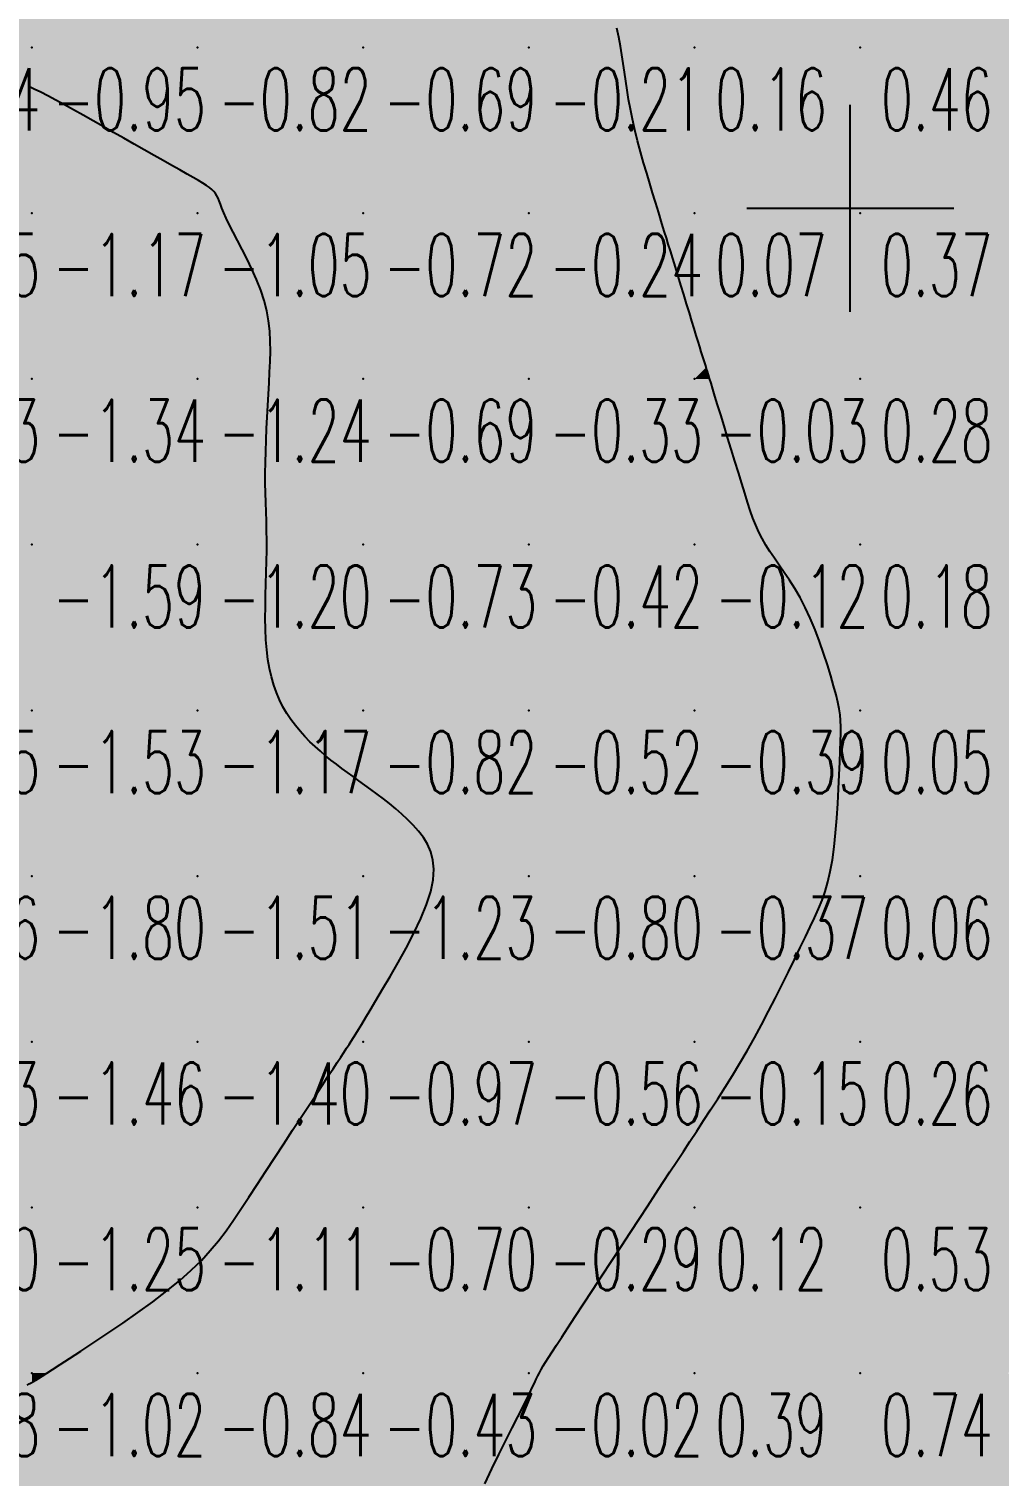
# Model space of a CAD drawing. Header units: millimetres. Extents: x 88261 to 90953, y 390274 to 392322.
# Drawn here: x 90450.1 to 90508.6, y 391171 to 391258.4 of the extents above; entities that cross this region are included whole.
import ezdxf
from ezdxf.enums import TextEntityAlignment as Align

# ---------------------------------------------------------------- set-up
doc = ezdxf.new("R2010")
doc.units = ezdxf.units.MM
doc.header["$LTSCALE"] = 25
for name, color, linetype in [('Carroyage(1)_Croix', 7, 'Continuous'), ('CN_03_00', 7, 'Continuous'), ('CN_04_00', 242, 'Continuous'), ('COTEAlt', 7, 'Continuous'), ('TN_COLORIAGE', 7, 'Continuous')]:
    doc.layers.add(name, color=color, linetype=linetype)
doc.styles.add('Simplex 1.0', font='Simplex.shx', dxfattribs={"width": 0.99, "height": 2.5})
doc.styles.get("Standard").update_dxf_attribs({"font": 'times.ttf'})

# ---------------------------------------------------------------- blocks, each defined once
blk = doc.blocks.new('COTE')
at = {"color": 0}
blk.add_point((0, 0), dxfattribs=at)
at = {"layer": 'COTEAlt'}
blk.add_attdef('ALT', text='', height=3.75, dxfattribs=at).set_placement((1.25, -1.25), align=Align.TOP_LEFT)

msp = doc.modelspace()

# ---------------------------------------------------------------- linework, layer by layer
at = {"layer": 'Carroyage(1)_Croix'}
for p, q in [((90499.65, 391241.29), (90499.65, 391253.79)), ((90493.4, 391247.54), (90505.9, 391247.54))]:
    msp.add_line(p, q, dxfattribs=at)
at = {"layer": 'CN_03_00', "elevation": -1, "flags": 128}
msp.add_lwpolyline([(90449.954, 391176.52), (90450.083, 391176.586), (90450.211, 391176.655), (90450.339, 391176.728), (90450.48, 391176.812), (90450.65, 391176.917), (90450.866, 391177.054), (90451.144, 391177.233), (90451.501, 391177.464), (90451.953, 391177.758), (90452.517, 391178.124), (90453.201, 391178.569), (90453.985, 391179.083), (90454.84, 391179.652), (90455.737, 391180.263), (90456.649, 391180.901), (90457.545, 391181.552), (90458.399, 391182.203), (90459.181, 391182.84), (90459.871, 391183.452), (90460.478, 391184.048), (90461.018, 391184.636), (90461.511, 391185.229), (90461.972, 391185.835), (90462.419, 391186.468), (90462.868, 391187.136), (90463.338, 391187.851), (90463.84, 391188.618), (90464.368, 391189.425), (90464.909, 391190.253), (90465.453, 391191.084), (90465.988, 391191.901), (90466.502, 391192.685), (90466.984, 391193.419), (90467.421, 391194.084), (90467.805, 391194.667), (90468.139, 391195.173), (90468.428, 391195.61), (90468.678, 391195.987), (90468.894, 391196.312), (90469.081, 391196.596), (90469.245, 391196.846), (90469.391, 391197.071), (90469.527, 391197.283), (90469.66, 391197.495), (90469.803, 391197.724), (90469.964, 391197.988), (90470.155, 391198.304), (90470.387, 391198.687), (90470.669, 391199.154), (90471.012, 391199.723), (90471.421, 391200.403), (90471.879, 391201.175), (90472.36, 391202.014), (90472.844, 391202.893), (90473.305, 391203.789), (90473.72, 391204.674), (90474.067, 391205.523), (90474.321, 391206.311), (90474.466, 391207.017), (90474.506, 391207.646), (90474.456, 391208.207), (90474.327, 391208.708), (90474.131, 391209.159), (90473.881, 391209.57), (90473.59, 391209.949), (90473.269, 391210.307), (90472.929, 391210.65), (90472.575, 391210.981), (90472.211, 391211.3), (90471.84, 391211.608), (90471.464, 391211.905), (90471.088, 391212.191), (90470.715, 391212.467), (90470.348, 391212.734), (90469.989, 391212.991), (90469.639, 391213.243), (90469.296, 391213.49), (90468.96, 391213.736), (90468.629, 391213.984), (90468.303, 391214.237), (90467.981, 391214.496), (90467.662, 391214.766), (90467.346, 391215.048), (90467.034, 391215.343), (90466.729, 391215.653), (90466.434, 391215.979), (90466.152, 391216.32), (90465.884, 391216.679), (90465.634, 391217.056), (90465.404, 391217.452), (90465.197, 391217.869), (90465.011, 391218.307), (90464.849, 391218.768), (90464.709, 391219.256), (90464.592, 391219.77), (90464.497, 391220.314), (90464.424, 391220.889), (90464.374, 391221.497), (90464.346, 391222.138), (90464.336, 391222.805), (90464.34, 391223.49), (90464.354, 391224.184), (90464.373, 391224.879), (90464.393, 391225.567), (90464.411, 391226.237), (90464.422, 391226.883), (90464.422, 391227.499), (90464.414, 391228.089), (90464.4, 391228.662), (90464.383, 391229.226), (90464.365, 391229.789), (90464.35, 391230.36), (90464.339, 391230.947), (90464.337, 391231.557), (90464.344, 391232.197), (90464.36, 391232.862), (90464.383, 391233.546), (90464.413, 391234.241), (90464.447, 391234.941), (90464.484, 391235.638), (90464.523, 391236.328), (90464.562, 391237.001), (90464.599, 391237.654), (90464.627, 391238.289), (90464.642, 391238.911), (90464.635, 391239.523), (90464.601, 391240.131), (90464.532, 391240.738), (90464.423, 391241.349), (90464.266, 391241.968), (90464.058, 391242.598), (90463.809, 391243.231), (90463.531, 391243.857), (90463.238, 391244.467), (90462.941, 391245.051), (90462.654, 391245.6), (90462.39, 391246.103), (90462.162, 391246.552), (90461.977, 391246.939), (90461.833, 391247.269), (90461.72, 391247.548), (90461.63, 391247.783), (90461.555, 391247.982), (90461.487, 391248.151), (90461.417, 391248.298), (90461.337, 391248.429), (90461.24, 391248.551), (90461.119, 391248.67), (90460.969, 391248.79), (90460.786, 391248.918), (90460.564, 391249.058), (90460.298, 391249.216), (90459.982, 391249.398), (90459.612, 391249.607), (90459.184, 391249.849), (90458.704, 391250.12), (90458.181, 391250.417), (90457.621, 391250.733), (90457.033, 391251.066), (90456.425, 391251.409), (90455.804, 391251.76), (90455.179, 391252.114), (90454.556, 391252.466), (90453.943, 391252.812), (90453.344, 391253.148), (90452.766, 391253.47), (90452.215, 391253.775), (90451.696, 391254.058), (90451.214, 391254.315), (90450.777, 391254.542), (90450.385, 391254.737), (90450.023, 391254.901)], dxfattribs=at)
at = {"layer": 'CN_04_00', "flags": 128}
msp.add_lwpolyline([(90477.582, 391170.559), (90478.005, 391171.458), (90478.435, 391172.335), (90478.853, 391173.168), (90479.243, 391173.933), (90479.588, 391174.61), (90479.876, 391175.182), (90480.111, 391175.657), (90480.301, 391176.049), (90480.455, 391176.373), (90480.582, 391176.643), (90480.691, 391176.872), (90480.791, 391177.076), (90480.889, 391177.268), (90480.995, 391177.463), (90481.117, 391177.673), (90481.262, 391177.912), (90481.438, 391178.192), (90481.652, 391178.526), (90481.913, 391178.928), (90482.228, 391179.409), (90482.604, 391179.983), (90483.046, 391180.658), (90483.544, 391181.417), (90484.083, 391182.24), (90484.651, 391183.106), (90485.233, 391183.993), (90485.815, 391184.881), (90486.384, 391185.749), (90486.926, 391186.576), (90487.431, 391187.346), (90487.901, 391188.064), (90488.344, 391188.74), (90488.767, 391189.384), (90489.174, 391190.007), (90489.575, 391190.617), (90489.974, 391191.226), (90490.379, 391191.843), (90490.794, 391192.478), (90491.219, 391193.131), (90491.653, 391193.804), (90492.091, 391194.496), (90492.534, 391195.209), (90492.977, 391195.943), (90493.42, 391196.698), (90493.86, 391197.474), (90494.294, 391198.27), (90494.721, 391199.078), (90495.136, 391199.886), (90495.537, 391200.685), (90495.922, 391201.464), (90496.287, 391202.212), (90496.629, 391202.918), (90496.946, 391203.572), (90497.235, 391204.169), (90497.497, 391204.723), (90497.734, 391205.253), (90497.945, 391205.778), (90498.133, 391206.317), (90498.299, 391206.89), (90498.444, 391207.516), (90498.568, 391208.213), (90498.675, 391208.995), (90498.764, 391209.841), (90498.839, 391210.726), (90498.9, 391211.623), (90498.949, 391212.506), (90498.989, 391213.347), (90499.022, 391214.122), (90499.048, 391214.802), (90499.069, 391215.372), (90499.082, 391215.847), (90499.083, 391216.254), (90499.069, 391216.619), (90499.037, 391216.969), (90498.981, 391217.328), (90498.9, 391217.724), (90498.789, 391218.182), (90498.646, 391218.721), (90498.471, 391219.33), (90498.269, 391219.991), (90498.042, 391220.686), (90497.792, 391221.398), (90497.522, 391222.107), (90497.236, 391222.795), (90496.935, 391223.446), (90496.623, 391224.043), (90496.304, 391224.592), (90495.985, 391225.097), (90495.669, 391225.566), (90495.362, 391226.005), (90495.069, 391226.422), (90494.796, 391226.823), (90494.547, 391227.216), (90494.326, 391227.606), (90494.128, 391228.001), (90493.947, 391228.411), (90493.778, 391228.842), (90493.615, 391229.302), (90493.451, 391229.799), (90493.28, 391230.342), (90493.097, 391230.938), (90492.897, 391231.59), (90492.684, 391232.283), (90492.464, 391232.998), (90492.245, 391233.714), (90492.03, 391234.412), (90491.828, 391235.072), (90491.643, 391235.673), (90491.483, 391236.197), (90491.35, 391236.629), (90491.243, 391236.979), (90491.156, 391237.261), (90491.085, 391237.492), (90491.026, 391237.686), (90490.973, 391237.859), (90490.921, 391238.026), (90490.867, 391238.202), (90490.806, 391238.401), (90490.737, 391238.628), (90490.658, 391238.885), (90490.569, 391239.176), (90490.468, 391239.503), (90490.356, 391239.87), (90490.23, 391240.279), (90490.091, 391240.733), (90489.937, 391241.234), (90489.773, 391241.769), (90489.602, 391242.326), (90489.428, 391242.891), (90489.256, 391243.451), (90489.09, 391243.994), (90488.933, 391244.504), (90488.79, 391244.97), (90488.664, 391245.382), (90488.55, 391245.752), (90488.445, 391246.096), (90488.343, 391246.428), (90488.239, 391246.766), (90488.129, 391247.124), (90488.008, 391247.518), (90487.871, 391247.965), (90487.715, 391248.475), (90487.543, 391249.041), (90487.362, 391249.65), (90487.176, 391250.29), (90486.992, 391250.948), (90486.814, 391251.612), (90486.649, 391252.269), (90486.501, 391252.908), (90486.375, 391253.518), (90486.268, 391254.102), (90486.176, 391254.664), (90486.093, 391255.21), (90486.016, 391255.744), (90485.939, 391256.271), (90485.859, 391256.796), (90485.771, 391257.324), (90485.672, 391257.86), (90485.565, 391258.404)], dxfattribs=at)
at = {"layer": 'TN_COLORIAGE', "color": 91}
for points in [[(90440.249, 391257.239, -0.721), (90450.249, 391257.239, -0.721), (90450.249, 391267.239, -0.721)], [(90440.249, 391267.239, -0.721), (90440.249, 391257.239, -0.721), (90450.249, 391267.239, -0.721)], [(90450.249, 391257.239, -0.594), (90460.249, 391257.239, -0.594), (90460.249, 391267.239, -0.594)], [(90450.249, 391267.239, -0.594), (90450.249, 391257.239, -0.594), (90460.249, 391267.239, -0.594)], [(90460.249, 391257.239, -0.466), (90470.249, 391257.239, -0.466), (90470.249, 391267.239, -0.466)], [(90460.249, 391267.239, -0.466), (90460.249, 391257.239, -0.466), (90470.249, 391267.239, -0.466)], [(90470.249, 391257.239, -0.238), (90480.249, 391257.239, -0.238), (90480.249, 391267.239, -0.238)], [(90470.249, 391267.239, -0.238), (90470.249, 391257.239, -0.238), (90480.249, 391267.239, -0.238)], [(90480.249, 391267.239), (90485.111, 391267.239), (90480.249, 391257.239), (90484.755, 391261.746)], [(90484.755, 391261.746, -0.206), (90485.905, 391257.239, -0.206), (90480.249, 391257.239, -0.206)], [(90448.523, 391255.513, -0.94), (90440.249, 391255.313, -0.94), (90450.249, 391257.239, -0.94), (90440.249, 391257.239, -0.94)], [(90450.249, 391254.902, -0.947), (90448.523, 391255.513, -0.947), (90450.249, 391257.239, -0.947)], [(90450.249, 391254.902, -0.82), (90455.143, 391252.134, -0.82), (90450.249, 391257.239, -0.82), (90460.249, 391257.239, -0.82)], [(90460.249, 391249.247, -0.82), (90455.143, 391252.134, -0.82), (90460.249, 391257.239, -0.82)], [(90460.249, 391249.247, -0.692), (90461.531, 391248.522, -0.692), (90460.249, 391257.239, -0.692), (90470.249, 391257.239, -0.692)], [(90461.649, 391247.239, -0.692), (90461.531, 391248.522, -0.692), (90470.249, 391247.239, -0.692), (90470.249, 391257.239, -0.692)], [(90470.249, 391247.239, -0.206), (90480.249, 391247.239, -0.206), (90480.249, 391257.239, -0.206)], [(90470.249, 391257.239, -0.206), (90470.249, 391247.239, -0.206), (90480.249, 391257.239, -0.206)], [(90480.249, 391247.239), (90486.252, 391253.242), (90480.249, 391257.239), (90485.905, 391257.239)], [(90486.252, 391253.242, -0.238), (90488.094, 391247.239, -0.238), (90480.249, 391247.239, -0.238)], [(90461.649, 391247.239, -0.722), (90464.842, 391241.833, -0.722), (90470.249, 391247.239, -0.722)], [(90464.842, 391241.833, -0.69), (90464.576, 391237.239, -0.69), (90470.249, 391247.239, -0.69), (90470.249, 391237.239, -0.69)], [(90470.249, 391237.239, -0.238), (90480.249, 391237.239, -0.238), (90480.249, 391247.239, -0.238)], [(90470.249, 391247.239, -0.238), (90470.249, 391237.239, -0.238), (90480.249, 391247.239, -0.238)], [(90480.249, 391237.239), (90488.6, 391245.591), (90480.249, 391247.239), (90488.094, 391247.239)], [(90480.249, 391237.239), (90488.6, 391245.591), (90490.249, 391237.239), (90490.249, 391240.218)], [(90490.948, 391237.939, -0.028), (90490.249, 391240.218, -0.028), (90490.249, 391237.239, -0.028)], [(90464.542, 391227.239, -0.69), (90464.226, 391231.216, -0.69), (90470.249, 391227.239, -0.69), (90470.249, 391237.239, -0.69)], [(90464.226, 391231.216, -0.69), (90464.576, 391237.239, -0.69), (90470.249, 391237.239, -0.69)], [(90470.249, 391227.239, -0.331), (90480.249, 391227.239, -0.331), (90480.249, 391237.239, -0.331)], [(90470.249, 391237.239, -0.331), (90470.249, 391227.239, -0.331), (90480.249, 391237.239, -0.331)], [(90480.249, 391227.239, -0.028), (90490.249, 391227.239, -0.028), (90490.249, 391237.239, -0.028)], [(90480.249, 391237.239, -0.028), (90480.249, 391227.239, -0.028), (90490.249, 391237.239, -0.028)], [(90490.948, 391237.939, -0.028), (90491.163, 391237.239, -0.028), (90490.249, 391237.239, -0.028)], [(90490.249, 391227.239), (90493.296, 391230.287), (90490.249, 391237.239), (90491.163, 391237.239)], [(90493.296, 391230.287, -0.121), (90494.232, 391227.239, -0.121), (90490.249, 391227.239, -0.121)], [(90465.163, 391217.239, -0.728), (90464.135, 391221.126, -0.728), (90470.249, 391217.239, -0.728), (90470.249, 391227.239, -0.728)], [(90464.135, 391221.126, -0.728), (90464.542, 391227.239, -0.728), (90470.249, 391227.239, -0.728)], [(90470.249, 391217.239, -0.424), (90480.249, 391217.239, -0.424), (90480.249, 391227.239, -0.424)], [(90470.249, 391227.239, -0.424), (90470.249, 391217.239, -0.424), (90480.249, 391227.239, -0.424)], [(90480.249, 391217.239, -0.121), (90490.249, 391217.239, -0.121), (90490.249, 391227.239, -0.121)], [(90480.249, 391227.239, -0.121), (90480.249, 391217.239, -0.121), (90490.249, 391227.239, -0.121)], [(90490.249, 391217.239), (90497.058, 391224.049), (90490.249, 391227.239), (90494.232, 391227.239)], [(90497.058, 391224.049, -0.39), (90499.146, 391217.239, -0.39), (90490.249, 391217.239, -0.39)], [(90465.163, 391217.239, -0.821), (90467.64, 391214.631, -0.821), (90470.249, 391217.239, -0.821)], [(90470.249, 391212.832, -0.821), (90467.64, 391214.631, -0.821), (90470.249, 391217.239, -0.821)], [(90470.249, 391212.832, -0.517), (90473.451, 391210.442, -0.517), (90470.249, 391217.239, -0.517), (90480.249, 391217.239, -0.517)], [(90475.557, 391207.239, -0.517), (90473.451, 391210.442, -0.517), (90480.249, 391207.239, -0.517), (90480.249, 391217.239, -0.517)], [(90480.249, 391207.239, -0.39), (90490.249, 391207.239, -0.39), (90490.249, 391217.239, -0.39)], [(90480.249, 391217.239, -0.39), (90480.249, 391207.239, -0.39), (90490.249, 391217.239, -0.39)], [(90490.249, 391217.239), (90499.146, 391217.239), (90490.249, 391207.239), (90499.093, 391216.084)], [(90498.767, 391207.239, -0.37), (90499.093, 391216.084, -0.37), (90490.249, 391207.239, -0.37)], [(90470.249, 391197.239, -0.799), (90480.249, 391197.239, -0.799), (90480.249, 391207.239, -0.799)], [(90470.249, 391198.465, -0.799), (90475.557, 391207.239, -0.799), (90470.249, 391197.239, -0.799), (90480.249, 391207.239, -0.799)], [(90480.249, 391197.239, -0.37), (90490.249, 391197.239, -0.37), (90490.249, 391207.239, -0.37)], [(90480.249, 391207.239, -0.37), (90480.249, 391197.239, -0.37), (90490.249, 391207.239, -0.37)], [(90490.249, 391207.239), (90498.767, 391207.239), (90490.249, 391197.239), (90497.248, 391204.239)], [(90493.916, 391197.239, -0.15), (90497.248, 391204.239, -0.15), (90490.249, 391197.239, -0.15)], [(90470.249, 391198.465, -0.968), (90469.521, 391197.239, -0.968), (90470.249, 391197.239, -0.968)], [(90468.016, 391195.006, -0.7), (90462.941, 391187.239, -0.7), (90470.249, 391197.239, -0.7), (90470.249, 391187.239, -0.7)], [(90468.016, 391195.006, -0.968), (90469.521, 391197.239, -0.968), (90470.249, 391197.239, -0.968)], [(90470.249, 391197.239, -0.559), (90470.249, 391187.239, -0.559), (90480.249, 391197.239, -0.559)], [(90470.249, 391187.239, -0.559), (90480.249, 391187.239, -0.559), (90480.249, 391197.239, -0.559)], [(90480.249, 391187.239), (90487.361, 391187.239), (90490.249, 391197.239), (90490.249, 391191.646)], [(90480.249, 391197.239, -0.15), (90480.249, 391187.239, -0.15), (90490.249, 391197.239, -0.15)], [(90493.916, 391197.239, -0.15), (90490.249, 391191.646, -0.15), (90490.249, 391197.239, -0.15)], [(90460.249, 391183.14, -0.7), (90462.941, 391187.239, -0.7), (90460.249, 391177.239, -0.7), (90470.249, 391187.239, -0.7)], [(90460.249, 391177.239, -0.7), (90470.249, 391177.239, -0.7), (90470.249, 391187.239, -0.7)], [(90470.249, 391187.239, -0.291), (90470.249, 391177.239, -0.291), (90480.249, 391187.239, -0.291)], [(90470.249, 391177.239, -0.291), (90480.249, 391177.239, -0.291), (90480.249, 391187.239, -0.291)], [(90480.249, 391187.239), (90487.361, 391187.239), (90480.249, 391177.239), (90481.865, 391178.855)], [(90451.151, 391177.239, -0.841), (90460.249, 391183.14, -0.841), (90460.249, 391177.239, -0.841)], [(90480.805, 391177.239, -0.023), (90481.865, 391178.855, -0.023), (90480.249, 391177.239, -0.023)], [(90450.249, 391167.239, -0.841), (90460.249, 391167.239, -0.841), (90460.249, 391177.239, -0.841)], [(90451.151, 391177.239, -0.75), (90450.249, 391176.645, -0.75), (90460.249, 391177.239, -0.75), (90450.249, 391167.239, -0.75)], [(90460.249, 391167.239, -0.432), (90470.249, 391167.239, -0.432), (90470.249, 391177.239, -0.432)], [(90460.249, 391177.239, -0.432), (90460.249, 391167.239, -0.432), (90470.249, 391177.239, -0.432)], [(90470.249, 391167.239), (90475.73, 391167.239), (90480.249, 391177.239), (90480.249, 391175.796)], [(90470.249, 391177.239, -0.023), (90470.249, 391167.239, -0.023), (90480.249, 391177.239, -0.023)], [(90480.805, 391177.239, -0.023), (90480.249, 391175.796, -0.023), (90480.249, 391177.239, -0.023)], [(90449.12, 391176.111, -0.75), (90450.249, 391176.645, -0.75), (90440.249, 391167.239, -0.75), (90450.249, 391167.239, -0.75)]]:
    msp.add_solid(points, dxfattribs=at)
at = {"layer": 'TN_COLORIAGE', "color": 81}
for points in [[(90485.905, 391257.239, 0.252), (90484.755, 391261.746, 0.252), (90490.249, 391257.239, 0.252), (90490.249, 391267.239, 0.252)], [(90490.249, 391267.239, 0.555), (90490.249, 391257.239, 0.555), (90500.249, 391267.239, 0.555)], [(90490.249, 391257.239, 0.555), (90500.249, 391257.239, 0.555), (90500.249, 391267.239, 0.555)], [(90500.249, 391267.239, 0.858), (90500.249, 391257.239, 0.858), (90510.249, 391267.239, 0.858)], [(90500.249, 391257.239, 0.858), (90510.249, 391257.239, 0.858), (90510.249, 391267.239, 0.858)], [(90485.905, 391257.239, 0.159), (90486.252, 391253.242, 0.159), (90490.249, 391257.239, 0.159)], [(90488.094, 391247.239, 0.159), (90486.252, 391253.242, 0.159), (90490.249, 391247.239, 0.159), (90490.249, 391257.239, 0.159)], [(90490.249, 391257.239, 0.462), (90490.249, 391247.239, 0.462), (90500.249, 391257.239, 0.462)], [(90490.249, 391247.239, 0.462), (90500.249, 391247.239, 0.462), (90500.249, 391257.239, 0.462)], [(90500.249, 391257.239, 0.765), (90500.249, 391247.239, 0.765), (90510.249, 391257.239, 0.765)], [(90500.249, 391247.239, 0.765), (90510.249, 391247.239, 0.765), (90510.249, 391257.239, 0.765)], [(90488.094, 391247.239, 0.065), (90488.6, 391245.591, 0.065), (90490.249, 391247.239, 0.065)], [(90490.249, 391240.218, 0.065), (90488.6, 391245.591, 0.065), (90490.249, 391247.239, 0.065)], [(90490.249, 391240.218, 0.369), (90490.948, 391237.939, 0.369), (90490.249, 391247.239, 0.369), (90500.249, 391247.239, 0.369)], [(90491.163, 391237.239, 0.369), (90490.948, 391237.939, 0.369), (90500.249, 391237.239, 0.369), (90500.249, 391247.239, 0.369)], [(90500.249, 391247.239, 0.672), (90500.249, 391237.239, 0.672), (90510.249, 391247.239, 0.672)], [(90500.249, 391237.239, 0.672), (90510.249, 391237.239, 0.672), (90510.249, 391247.239, 0.672)], [(90491.163, 391237.239, 0.276), (90493.296, 391230.287, 0.276), (90500.249, 391237.239, 0.276)], [(90494.232, 391227.239, 0.276), (90493.296, 391230.287, 0.276), (90500.249, 391227.239, 0.276), (90500.249, 391237.239, 0.276)], [(90500.249, 391237.239, 0.579), (90500.249, 391227.239, 0.579), (90510.249, 391237.239, 0.579)], [(90500.249, 391227.239, 0.579), (90510.249, 391227.239, 0.579), (90510.249, 391237.239, 0.579)], [(90494.232, 391227.239, 0.183), (90497.058, 391224.049, 0.183), (90500.249, 391227.239, 0.183)], [(90499.146, 391217.239, 0.183), (90497.058, 391224.049, 0.183), (90500.249, 391217.239, 0.183), (90500.249, 391227.239, 0.183)], [(90500.249, 391227.239, 0.486), (90500.249, 391217.239, 0.486), (90510.249, 391227.239, 0.486)], [(90500.249, 391217.239, 0.486), (90510.249, 391217.239, 0.486), (90510.249, 391227.239, 0.486)], [(90499.093, 391216.084, 0.064), (90498.767, 391207.239, 0.064), (90500.249, 391217.239, 0.064), (90500.249, 391207.239, 0.064)], [(90499.093, 391216.084, 0.048), (90499.146, 391217.239, 0.048), (90500.249, 391217.239, 0.048)], [(90500.249, 391217.239, 0.486), (90500.249, 391207.239, 0.486), (90510.249, 391217.239, 0.486)], [(90500.249, 391207.239, 0.486), (90510.249, 391207.239, 0.486), (90510.249, 391217.239, 0.486)], [(90497.248, 391204.239, 0.259), (90493.916, 391197.239, 0.259), (90500.249, 391207.239, 0.259), (90500.249, 391197.239, 0.259)], [(90497.248, 391204.239, 0.064), (90498.767, 391207.239, 0.064), (90500.249, 391207.239, 0.064)], [(90500.249, 391207.239, 0.498), (90500.249, 391197.239, 0.498), (90510.249, 391207.239, 0.498)], [(90500.249, 391197.239, 0.498), (90510.249, 391197.239, 0.498), (90510.249, 391207.239, 0.498)], [(90490.249, 391191.646, 0.259), (90493.916, 391197.239, 0.259), (90490.249, 391187.239, 0.259), (90500.249, 391197.239, 0.259)], [(90490.249, 391187.239, 0.259), (90500.249, 391187.239, 0.259), (90500.249, 391197.239, 0.259)], [(90500.249, 391197.239, 0.668), (90500.249, 391187.239, 0.668), (90510.249, 391197.239, 0.668)], [(90500.249, 391187.239, 0.668), (90510.249, 391187.239, 0.668), (90510.249, 391197.239, 0.668)], [(90490.249, 391191.646, 0.118), (90487.361, 391187.239, 0.118), (90490.249, 391187.239, 0.118)], [(90481.865, 391178.855, 0.386), (90480.805, 391177.239, 0.386), (90490.249, 391187.239, 0.386), (90490.249, 391177.239, 0.386)], [(90481.865, 391178.855, 0.118), (90487.361, 391187.239, 0.118), (90490.249, 391187.239, 0.118)], [(90490.249, 391187.239, 0.527), (90490.249, 391177.239, 0.527), (90500.249, 391187.239, 0.527)], [(90490.249, 391177.239, 0.527), (90500.249, 391177.239, 0.527), (90500.249, 391187.239, 0.527)], [(90500.249, 391187.239, 0.936), (90500.249, 391177.239, 0.936), (90510.249, 391187.239, 0.936)], [(90500.249, 391177.239, 1), (90509.209, 391177.239, 1), (90510.249, 391187.239, 1), (90510.249, 391180.496, 1)], [(90480.249, 391167.239, 0.386), (90490.249, 391167.239, 0.386), (90490.249, 391177.239, 0.386)], [(90480.249, 391175.796, 0.386), (90480.805, 391177.239, 0.386), (90480.249, 391167.239, 0.386), (90490.249, 391177.239, 0.386)], [(90490.249, 391177.239, 0.735), (90490.249, 391167.239, 0.735), (90500.249, 391177.239, 0.735)], [(90490.249, 391167.239, 0.735), (90500.249, 391167.239, 0.735), (90500.249, 391177.239, 0.735)], [(90500.249, 391167.239, 1), (90509.43, 391176.42, 1), (90500.249, 391177.239, 1), (90509.209, 391177.239, 1)], [(90500.249, 391167.239, 1), (90509.43, 391176.42, 1), (90510.249, 391167.239, 1), (90510.249, 391169.408, 1)], [(90480.249, 391175.796, 0.135), (90475.73, 391167.239, 0.135), (90480.249, 391167.239, 0.135)]]:
    msp.add_solid(points, dxfattribs=at)
at = {"layer": 'TN_COLORIAGE', "color": 101}
for points in [[(90440.249, 391247.239, -1), (90448.523, 391255.513, -1), (90450.249, 391247.239, -1), (90450.249, 391254.902, -1)], [(90455.143, 391252.134, -1.173), (90450.249, 391254.902, -1.173), (90450.249, 391247.239, -1.173)], [(90450.249, 391247.239, -1), (90455.143, 391252.134, -1), (90460.249, 391247.239, -1), (90460.249, 391249.247, -1)], [(90461.531, 391248.522, -1.045), (90460.249, 391249.247, -1.045), (90460.249, 391247.239, -1.045)], [(90461.531, 391248.522, -1.045), (90461.649, 391247.239, -1.045), (90460.249, 391247.239, -1.045)], [(90440.249, 391237.239, -1.173), (90450.249, 391237.239, -1.173), (90450.249, 391247.239, -1.173)], [(90440.249, 391247.239, -1.173), (90440.249, 391237.239, -1.173), (90450.249, 391247.239, -1.173)], [(90450.249, 391237.239, -1.045), (90460.249, 391237.239, -1.045), (90460.249, 391247.239, -1.045)], [(90450.249, 391247.239, -1.045), (90450.249, 391237.239, -1.045), (90460.249, 391247.239, -1.045)], [(90460.249, 391237.239, -1), (90464.842, 391241.833, -1), (90460.249, 391247.239, -1), (90461.649, 391247.239, -1)], [(90464.576, 391237.239, -1.237), (90464.842, 391241.833, -1.237), (90460.249, 391237.239, -1.237)], [(90440.249, 391227.239, -1.342), (90450.249, 391227.239, -1.342), (90450.249, 391237.239, -1.342)], [(90440.249, 391237.239, -1.342), (90440.249, 391227.239, -1.342), (90450.249, 391237.239, -1.342)], [(90450.249, 391227.239, -1.237), (90460.249, 391227.239, -1.237), (90460.249, 391237.239, -1.237)], [(90450.249, 391237.239, -1.237), (90450.249, 391227.239, -1.237), (90460.249, 391237.239, -1.237)], [(90460.249, 391237.239, -1), (90464.576, 391237.239, -1), (90460.249, 391227.239, -1), (90464.226, 391231.216, -1)], [(90464.226, 391231.216, -1.205), (90464.542, 391227.239, -1.205), (90460.249, 391227.239, -1.205)], [(90440.249, 391217.239, -1.593), (90450.249, 391217.239, -1.593), (90450.249, 391227.239, -1.593)], [(90440.249, 391227.239, -1.593), (90440.249, 391217.239, -1.593), (90450.249, 391227.239, -1.593)], [(90450.249, 391217.239, -1.205), (90460.249, 391217.239, -1.205), (90460.249, 391227.239, -1.205)], [(90450.249, 391227.239, -1.205), (90450.249, 391217.239, -1.205), (90460.249, 391227.239, -1.205)], [(90460.249, 391227.239, -1), (90464.542, 391227.239, -1), (90460.249, 391217.239, -1), (90464.135, 391221.126, -1)], [(90464.135, 391221.126, -1.173), (90465.163, 391217.239, -1.173), (90460.249, 391217.239, -1.173)], [(90440.249, 391207.239, -1.531), (90450.249, 391207.239, -1.531), (90450.249, 391217.239, -1.531)], [(90440.249, 391217.239, -1.531), (90440.249, 391207.239, -1.531), (90450.249, 391217.239, -1.531)], [(90450.249, 391207.239, -1.173), (90460.249, 391207.239, -1.173), (90460.249, 391217.239, -1.173)], [(90450.249, 391217.239, -1.173), (90450.249, 391207.239, -1.173), (90460.249, 391217.239, -1.173)], [(90460.249, 391207.239, -1), (90467.64, 391214.631, -1), (90460.249, 391217.239, -1), (90465.163, 391217.239, -1)], [(90460.249, 391207.239, -1), (90467.64, 391214.631, -1), (90470.249, 391207.239, -1), (90470.249, 391212.832, -1)], [(90473.451, 391210.442, -1.227), (90470.249, 391212.832, -1.227), (90470.249, 391207.239, -1.227)], [(90473.451, 391210.442, -1.227), (90475.557, 391207.239, -1.227), (90470.249, 391207.239, -1.227)], [(90440.249, 391197.239, -1.803), (90450.249, 391197.239, -1.803), (90450.249, 391207.239, -1.803)], [(90440.249, 391207.239, -1.803), (90440.249, 391197.239, -1.803), (90450.249, 391207.239, -1.803)], [(90450.249, 391197.239, -1.508), (90460.249, 391197.239, -1.508), (90460.249, 391207.239, -1.508)], [(90450.249, 391207.239, -1.508), (90450.249, 391197.239, -1.508), (90460.249, 391207.239, -1.508)], [(90460.249, 391197.239, -1), (90469.521, 391197.239, -1), (90470.249, 391207.239, -1), (90470.249, 391198.465, -1)], [(90460.249, 391207.239, -1.227), (90460.249, 391197.239, -1.227), (90470.249, 391207.239, -1.227)], [(90475.557, 391207.239, -1.227), (90470.249, 391198.465, -1.227), (90470.249, 391207.239, -1.227)], [(90440.249, 391187.239, -1.463), (90450.249, 391187.239, -1.463), (90450.249, 391197.239, -1.463)], [(90440.249, 391197.239, -1.463), (90440.249, 391187.239, -1.463), (90450.249, 391197.239, -1.463)], [(90450.249, 391197.239, -1.405), (90450.249, 391187.239, -1.405), (90460.249, 391197.239, -1.405)], [(90450.249, 391187.239, -1.405), (90460.249, 391187.239, -1.405), (90460.249, 391197.239, -1.405)], [(90460.249, 391197.239, -1), (90469.521, 391197.239, -1), (90460.249, 391187.239, -1), (90468.016, 391195.006, -1)], [(90462.941, 391187.239, -1.11), (90468.016, 391195.006, -1.11), (90460.249, 391187.239, -1.11)], [(90450.249, 391187.239, -1), (90443.508, 391180.498, -1), (90440.249, 391187.239, -1), (90440.249, 391182.569, -1)], [(90450.249, 391187.239, -1), (90443.508, 391180.498, -1), (90450.249, 391177.239, -1), (90449.075, 391177.239, -1)], [(90450.249, 391187.239, -1.11), (90450.249, 391177.239, -1.11), (90460.249, 391187.239, -1.11)], [(90460.249, 391187.239, -1), (90460.249, 391183.14, -1), (90450.249, 391177.239, -1), (90451.151, 391177.239, -1)], [(90462.941, 391187.239, -1.11), (90460.249, 391183.14, -1.11), (90460.249, 391187.239, -1.11)], [(90449.12, 391176.111, -1.016), (90449.075, 391177.239, -1.016), (90450.249, 391177.239, -1.016)], [(90450.249, 391176.645, -1.016), (90449.12, 391176.111, -1.016), (90450.249, 391177.239, -1.016)], [(90450.249, 391176.645, -1.016), (90451.151, 391177.239, -1.016), (90450.249, 391177.239, -1.016)]]:
    msp.add_solid(points, dxfattribs=at)

# ---------------------------------------------------------------- block references
at = {"layer": 'COTEAlt'}
ref = msp.add_blockref('COTE', (90440.249, 391257.239), dxfattribs=at)
ref.add_attrib('ALT', '-0.94', dxfattribs={"height": 3.75, "style": 'Simplex 1.0', "width": 0.6}).set_placement((90441.499, 391255.989), align=Align.TOP_LEFT)
ref = msp.add_blockref('COTE', (90450.249, 391257.239), dxfattribs=at)
ref.add_attrib('ALT', '-0.95', dxfattribs={"height": 3.75, "style": 'Simplex 1.0', "width": 0.6}).set_placement((90451.499, 391255.989), align=Align.TOP_LEFT)
ref = msp.add_blockref('COTE', (90460.249, 391257.239), dxfattribs=at)
ref.add_attrib('ALT', '-0.82', dxfattribs={"height": 3.75, "style": 'Simplex 1.0', "width": 0.6}).set_placement((90461.499, 391255.989), align=Align.TOP_LEFT)
ref = msp.add_blockref('COTE', (90470.249, 391257.239), dxfattribs=at)
ref.add_attrib('ALT', '-0.69', dxfattribs={"height": 3.75, "style": 'Simplex 1.0', "width": 0.6}).set_placement((90471.499, 391255.989), align=Align.TOP_LEFT)
ref = msp.add_blockref('COTE', (90480.249, 391257.239), dxfattribs=at)
ref.add_attrib('ALT', '-0.21', dxfattribs={"height": 3.75, "style": 'Simplex 1.0', "width": 0.6}).set_placement((90481.499, 391255.989), align=Align.TOP_LEFT)
ref = msp.add_blockref('COTE', (90490.249, 391257.239), dxfattribs=at)
ref.add_attrib('ALT', '0.16', dxfattribs={"height": 3.75, "style": 'Simplex 1.0', "width": 0.6}).set_placement((90491.499, 391255.989), align=Align.TOP_LEFT)
ref = msp.add_blockref('COTE', (90500.249, 391257.239), dxfattribs=at)
ref.add_attrib('ALT', '0.46', dxfattribs={"height": 3.75, "style": 'Simplex 1.0', "width": 0.6}).set_placement((90501.499, 391255.989), align=Align.TOP_LEFT)
ref = msp.add_blockref('COTE', (90440.249, 391247.239), dxfattribs=at)
ref.add_attrib('ALT', '-1.25', dxfattribs={"height": 3.75, "style": 'Simplex 1.0', "width": 0.6}).set_placement((90441.499, 391245.989), align=Align.TOP_LEFT)
ref = msp.add_blockref('COTE', (90450.249, 391247.239), dxfattribs=at)
ref.add_attrib('ALT', '-1.17', dxfattribs={"height": 3.75, "style": 'Simplex 1.0', "width": 0.6}).set_placement((90451.499, 391245.989), align=Align.TOP_LEFT)
ref = msp.add_blockref('COTE', (90460.249, 391247.239), dxfattribs=at)
ref.add_attrib('ALT', '-1.05', dxfattribs={"height": 3.75, "style": 'Simplex 1.0', "width": 0.6}).set_placement((90461.499, 391245.989), align=Align.TOP_LEFT)
ref = msp.add_blockref('COTE', (90470.249, 391247.239), dxfattribs=at)
ref.add_attrib('ALT', '-0.72', dxfattribs={"height": 3.75, "style": 'Simplex 1.0', "width": 0.6}).set_placement((90471.499, 391245.989), align=Align.TOP_LEFT)
ref = msp.add_blockref('COTE', (90480.249, 391247.239), dxfattribs=at)
ref.add_attrib('ALT', '-0.24', dxfattribs={"height": 3.75, "style": 'Simplex 1.0', "width": 0.6}).set_placement((90481.499, 391245.989), align=Align.TOP_LEFT)
ref = msp.add_blockref('COTE', (90490.249, 391247.239), dxfattribs=at)
ref.add_attrib('ALT', '0.07', dxfattribs={"height": 3.75, "style": 'Simplex 1.0', "width": 0.6}).set_placement((90491.499, 391245.989), align=Align.TOP_LEFT)
ref = msp.add_blockref('COTE', (90500.249, 391247.239), dxfattribs=at)
ref.add_attrib('ALT', '0.37', dxfattribs={"height": 3.75, "style": 'Simplex 1.0', "width": 0.6}).set_placement((90501.499, 391245.989), align=Align.TOP_LEFT)
ref = msp.add_blockref('COTE', (90440.249, 391237.239), dxfattribs=at)
ref.add_attrib('ALT', '-1.73', dxfattribs={"height": 3.75, "style": 'Simplex 1.0', "width": 0.6}).set_placement((90441.499, 391235.989), align=Align.TOP_LEFT)
ref = msp.add_blockref('COTE', (90450.249, 391237.239), dxfattribs=at)
ref.add_attrib('ALT', '-1.34', dxfattribs={"height": 3.75, "style": 'Simplex 1.0', "width": 0.6}).set_placement((90451.499, 391235.989), align=Align.TOP_LEFT)
ref = msp.add_blockref('COTE', (90460.249, 391237.239), dxfattribs=at)
ref.add_attrib('ALT', '-1.24', dxfattribs={"height": 3.75, "style": 'Simplex 1.0', "width": 0.6}).set_placement((90461.499, 391235.989), align=Align.TOP_LEFT)
ref = msp.add_blockref('COTE', (90470.249, 391237.239), dxfattribs=at)
ref.add_attrib('ALT', '-0.69', dxfattribs={"height": 3.75, "style": 'Simplex 1.0', "width": 0.6}).set_placement((90471.499, 391235.989), align=Align.TOP_LEFT)
ref = msp.add_blockref('COTE', (90480.249, 391237.239), dxfattribs=at)
ref.add_attrib('ALT', '-0.33', dxfattribs={"height": 3.75, "style": 'Simplex 1.0', "width": 0.6}).set_placement((90481.499, 391235.989), align=Align.TOP_LEFT)
ref = msp.add_blockref('COTE', (90490.249, 391237.239), dxfattribs=at)
ref.add_attrib('ALT', '-0.03', dxfattribs={"height": 3.75, "style": 'Simplex 1.0', "width": 0.6}).set_placement((90491.499, 391235.989), align=Align.TOP_LEFT)
ref = msp.add_blockref('COTE', (90500.249, 391237.239), dxfattribs=at)
ref.add_attrib('ALT', '0.28', dxfattribs={"height": 3.75, "style": 'Simplex 1.0', "width": 0.6}).set_placement((90501.499, 391235.989), align=Align.TOP_LEFT)
ref = msp.add_blockref('COTE', (90450.249, 391227.239), dxfattribs=at)
ref.add_attrib('ALT', '-1.59', dxfattribs={"height": 3.75, "style": 'Simplex 1.0', "width": 0.6}).set_placement((90451.499, 391225.989), align=Align.TOP_LEFT)
ref = msp.add_blockref('COTE', (90460.249, 391227.239), dxfattribs=at)
ref.add_attrib('ALT', '-1.20', dxfattribs={"height": 3.75, "style": 'Simplex 1.0', "width": 0.6}).set_placement((90461.499, 391225.989), align=Align.TOP_LEFT)
ref = msp.add_blockref('COTE', (90470.249, 391227.239), dxfattribs=at)
ref.add_attrib('ALT', '-0.73', dxfattribs={"height": 3.75, "style": 'Simplex 1.0', "width": 0.6}).set_placement((90471.499, 391225.989), align=Align.TOP_LEFT)
ref = msp.add_blockref('COTE', (90480.249, 391227.239), dxfattribs=at)
ref.add_attrib('ALT', '-0.42', dxfattribs={"height": 3.75, "style": 'Simplex 1.0', "width": 0.6}).set_placement((90481.499, 391225.989), align=Align.TOP_LEFT)
ref = msp.add_blockref('COTE', (90490.249, 391227.239), dxfattribs=at)
ref.add_attrib('ALT', '-0.12', dxfattribs={"height": 3.75, "style": 'Simplex 1.0', "width": 0.6}).set_placement((90491.499, 391225.989), align=Align.TOP_LEFT)
ref = msp.add_blockref('COTE', (90500.249, 391227.239), dxfattribs=at)
ref.add_attrib('ALT', '0.18', dxfattribs={"height": 3.75, "style": 'Simplex 1.0', "width": 0.6}).set_placement((90501.499, 391225.989), align=Align.TOP_LEFT)
ref = msp.add_blockref('COTE', (90440.249, 391217.239), dxfattribs=at)
ref.add_attrib('ALT', '-1.65', dxfattribs={"height": 3.75, "style": 'Simplex 1.0', "width": 0.6}).set_placement((90441.499, 391215.989), align=Align.TOP_LEFT)
ref = msp.add_blockref('COTE', (90450.249, 391217.239), dxfattribs=at)
ref.add_attrib('ALT', '-1.53', dxfattribs={"height": 3.75, "style": 'Simplex 1.0', "width": 0.6}).set_placement((90451.499, 391215.989), align=Align.TOP_LEFT)
ref = msp.add_blockref('COTE', (90460.249, 391217.239), dxfattribs=at)
ref.add_attrib('ALT', '-1.17', dxfattribs={"height": 3.75, "style": 'Simplex 1.0', "width": 0.6}).set_placement((90461.499, 391215.989), align=Align.TOP_LEFT)
ref = msp.add_blockref('COTE', (90470.249, 391217.239), dxfattribs=at)
ref.add_attrib('ALT', '-0.82', dxfattribs={"height": 3.75, "style": 'Simplex 1.0', "width": 0.6}).set_placement((90471.499, 391215.989), align=Align.TOP_LEFT)
ref = msp.add_blockref('COTE', (90480.249, 391217.239), dxfattribs=at)
ref.add_attrib('ALT', '-0.52', dxfattribs={"height": 3.75, "style": 'Simplex 1.0', "width": 0.6}).set_placement((90481.499, 391215.989), align=Align.TOP_LEFT)
ref = msp.add_blockref('COTE', (90490.249, 391217.239), dxfattribs=at)
ref.add_attrib('ALT', '-0.39', dxfattribs={"height": 3.75, "style": 'Simplex 1.0', "width": 0.6}).set_placement((90491.499, 391215.989), align=Align.TOP_LEFT)
ref = msp.add_blockref('COTE', (90500.249, 391217.239), dxfattribs=at)
ref.add_attrib('ALT', '0.05', dxfattribs={"height": 3.75, "style": 'Simplex 1.0', "width": 0.6}).set_placement((90501.499, 391215.989), align=Align.TOP_LEFT)
ref = msp.add_blockref('COTE', (90440.249, 391207.239), dxfattribs=at)
ref.add_attrib('ALT', '-1.66', dxfattribs={"height": 3.75, "style": 'Simplex 1.0', "width": 0.6}).set_placement((90441.499, 391205.989), align=Align.TOP_LEFT)
ref = msp.add_blockref('COTE', (90450.249, 391207.239), dxfattribs=at)
ref.add_attrib('ALT', '-1.80', dxfattribs={"height": 3.75, "style": 'Simplex 1.0', "width": 0.6}).set_placement((90451.499, 391205.989), align=Align.TOP_LEFT)
ref = msp.add_blockref('COTE', (90460.249, 391207.239), dxfattribs=at)
ref.add_attrib('ALT', '-1.51', dxfattribs={"height": 3.75, "style": 'Simplex 1.0', "width": 0.6}).set_placement((90461.499, 391205.989), align=Align.TOP_LEFT)
ref = msp.add_blockref('COTE', (90470.249, 391207.239), dxfattribs=at)
ref.add_attrib('ALT', '-1.23', dxfattribs={"height": 3.75, "style": 'Simplex 1.0', "width": 0.6}).set_placement((90471.499, 391205.989), align=Align.TOP_LEFT)
ref = msp.add_blockref('COTE', (90480.249, 391207.239), dxfattribs=at)
ref.add_attrib('ALT', '-0.80', dxfattribs={"height": 3.75, "style": 'Simplex 1.0', "width": 0.6}).set_placement((90481.499, 391205.989), align=Align.TOP_LEFT)
ref = msp.add_blockref('COTE', (90490.249, 391207.239), dxfattribs=at)
ref.add_attrib('ALT', '-0.37', dxfattribs={"height": 3.75, "style": 'Simplex 1.0', "width": 0.6}).set_placement((90491.499, 391205.989), align=Align.TOP_LEFT)
ref = msp.add_blockref('COTE', (90500.249, 391207.239), dxfattribs=at)
ref.add_attrib('ALT', '0.06', dxfattribs={"height": 3.75, "style": 'Simplex 1.0', "width": 0.6}).set_placement((90501.499, 391205.989), align=Align.TOP_LEFT)
ref = msp.add_blockref('COTE', (90440.249, 391197.239), dxfattribs=at)
ref.add_attrib('ALT', '-1.33', dxfattribs={"height": 3.75, "style": 'Simplex 1.0', "width": 0.6}).set_placement((90441.499, 391195.989), align=Align.TOP_LEFT)
ref = msp.add_blockref('COTE', (90450.249, 391197.239), dxfattribs=at)
ref.add_attrib('ALT', '-1.46', dxfattribs={"height": 3.75, "style": 'Simplex 1.0', "width": 0.6}).set_placement((90451.499, 391195.989), align=Align.TOP_LEFT)
ref = msp.add_blockref('COTE', (90460.249, 391197.239), dxfattribs=at)
ref.add_attrib('ALT', '-1.40', dxfattribs={"height": 3.75, "style": 'Simplex 1.0', "width": 0.6}).set_placement((90461.499, 391195.989), align=Align.TOP_LEFT)
ref = msp.add_blockref('COTE', (90470.249, 391197.239), dxfattribs=at)
ref.add_attrib('ALT', '-0.97', dxfattribs={"height": 3.75, "style": 'Simplex 1.0', "width": 0.6}).set_placement((90471.499, 391195.989), align=Align.TOP_LEFT)
ref = msp.add_blockref('COTE', (90480.249, 391197.239), dxfattribs=at)
ref.add_attrib('ALT', '-0.56', dxfattribs={"height": 3.75, "style": 'Simplex 1.0', "width": 0.6}).set_placement((90481.499, 391195.989), align=Align.TOP_LEFT)
ref = msp.add_blockref('COTE', (90490.249, 391197.239), dxfattribs=at)
ref.add_attrib('ALT', '-0.15', dxfattribs={"height": 3.75, "style": 'Simplex 1.0', "width": 0.6}).set_placement((90491.499, 391195.989), align=Align.TOP_LEFT)
ref = msp.add_blockref('COTE', (90500.249, 391197.239), dxfattribs=at)
ref.add_attrib('ALT', '0.26', dxfattribs={"height": 3.75, "style": 'Simplex 1.0', "width": 0.6}).set_placement((90501.499, 391195.989), align=Align.TOP_LEFT)
ref = msp.add_blockref('COTE', (90440.249, 391187.239), dxfattribs=at)
ref.add_attrib('ALT', '-1.10', dxfattribs={"height": 3.75, "style": 'Simplex 1.0', "width": 0.6}).set_placement((90441.499, 391185.989), align=Align.TOP_LEFT)
ref = msp.add_blockref('COTE', (90450.249, 391187.239), dxfattribs=at)
ref.add_attrib('ALT', '-1.25', dxfattribs={"height": 3.75, "style": 'Simplex 1.0', "width": 0.6}).set_placement((90451.499, 391185.989), align=Align.TOP_LEFT)
ref = msp.add_blockref('COTE', (90460.249, 391187.239), dxfattribs=at)
ref.add_attrib('ALT', '-1.11', dxfattribs={"height": 3.75, "style": 'Simplex 1.0', "width": 0.6}).set_placement((90461.499, 391185.989), align=Align.TOP_LEFT)
ref = msp.add_blockref('COTE', (90470.249, 391187.239), dxfattribs=at)
ref.add_attrib('ALT', '-0.70', dxfattribs={"height": 3.75, "style": 'Simplex 1.0', "width": 0.6}).set_placement((90471.499, 391185.989), align=Align.TOP_LEFT)
ref = msp.add_blockref('COTE', (90480.249, 391187.239), dxfattribs=at)
ref.add_attrib('ALT', '-0.29', dxfattribs={"height": 3.75, "style": 'Simplex 1.0', "width": 0.6}).set_placement((90481.499, 391185.989), align=Align.TOP_LEFT)
ref = msp.add_blockref('COTE', (90490.249, 391187.239), dxfattribs=at)
ref.add_attrib('ALT', '0.12', dxfattribs={"height": 3.75, "style": 'Simplex 1.0', "width": 0.6}).set_placement((90491.499, 391185.989), align=Align.TOP_LEFT)
ref = msp.add_blockref('COTE', (90500.249, 391187.239), dxfattribs=at)
ref.add_attrib('ALT', '0.53', dxfattribs={"height": 3.75, "style": 'Simplex 1.0', "width": 0.6}).set_placement((90501.499, 391185.989), align=Align.TOP_LEFT)
ref = msp.add_blockref('COTE', (90440.249, 391177.239), dxfattribs=at)
ref.add_attrib('ALT', '-0.88', dxfattribs={"height": 3.75, "style": 'Simplex 1.0', "width": 0.6}).set_placement((90441.499, 391175.989), align=Align.TOP_LEFT)
ref = msp.add_blockref('COTE', (90450.249, 391177.239), dxfattribs=at)
ref.add_attrib('ALT', '-1.02', dxfattribs={"height": 3.75, "style": 'Simplex 1.0', "width": 0.6}).set_placement((90451.499, 391175.989), align=Align.TOP_LEFT)
ref = msp.add_blockref('COTE', (90460.249, 391177.239), dxfattribs=at)
ref.add_attrib('ALT', '-0.84', dxfattribs={"height": 3.75, "style": 'Simplex 1.0', "width": 0.6}).set_placement((90461.499, 391175.989), align=Align.TOP_LEFT)
ref = msp.add_blockref('COTE', (90470.249, 391177.239), dxfattribs=at)
ref.add_attrib('ALT', '-0.43', dxfattribs={"height": 3.75, "style": 'Simplex 1.0', "width": 0.6}).set_placement((90471.499, 391175.989), align=Align.TOP_LEFT)
ref = msp.add_blockref('COTE', (90480.249, 391177.239), dxfattribs=at)
ref.add_attrib('ALT', '-0.02', dxfattribs={"height": 3.75, "style": 'Simplex 1.0', "width": 0.6}).set_placement((90481.499, 391175.989), align=Align.TOP_LEFT)
ref = msp.add_blockref('COTE', (90490.249, 391177.239), dxfattribs=at)
ref.add_attrib('ALT', '0.39', dxfattribs={"height": 3.75, "style": 'Simplex 1.0', "width": 0.6}).set_placement((90491.499, 391175.989), align=Align.TOP_LEFT)
ref = msp.add_blockref('COTE', (90500.249, 391177.239), dxfattribs=at)
ref.add_attrib('ALT', '0.74', dxfattribs={"height": 3.75, "style": 'Simplex 1.0', "width": 0.6}).set_placement((90501.499, 391175.989), align=Align.TOP_LEFT)

doc.saveas('drawing.dxf')
